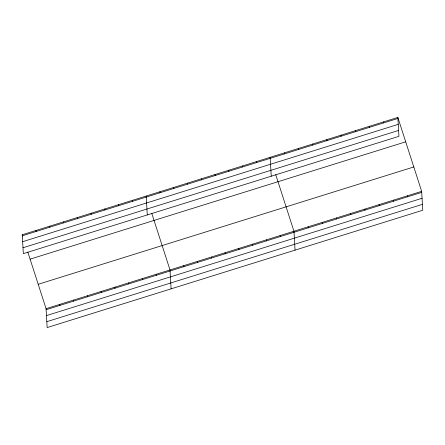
<?xml version="1.0" encoding="UTF-8"?>
<svg xmlns="http://www.w3.org/2000/svg" width="445" height="445" viewBox="0 0 445 445"><rect width="100%" height="100%" fill="white"/><g stroke="black" fill="none" stroke-linecap="round" stroke-linejoin="round"><path stroke-width="0.67" d="M397.847 117.43L398.937 136.32L23.34 253.65L22.25 234.76L397.847 117.43L421.66 191.35L422.75 210.24L47.153 327.57L46.063 308.68L27.835 252.093M22.311 235.783L397.908 118.453M22.651 241.68L398.247 124.35M23.001 247.754L398.598 130.424M30.11 259.151L405.707 141.822M38.203 284.288L413.8 166.958M46.063 308.68L421.66 191.35M46.124 309.709L421.721 192.379M46.464 315.6L422.06 198.275M46.814 321.674L422.411 204.35M270.554 158.604L270.143 157.319L271.233 176.209M275.728 174.651L293.956 231.244L295.046 250.135M146.611 197.324L146.199 196.039L147.284 214.929M151.778 213.372L170.012 269.965L171.103 288.855M22.25 234.76L22.662 236.039M407.47 195.783L407.531 196.812M393.28 200.217L393.341 201.24M383.657 121.863L383.718 122.887M379.096 204.65L379.151 205.673M369.467 126.291L369.528 127.32M364.906 209.083L364.961 210.107M355.277 130.724L355.338 131.753M350.716 213.517L350.771 214.54M341.087 135.158L341.148 136.181M336.526 217.95L336.587 218.973M326.903 139.591L326.958 140.614M322.336 222.378L322.397 223.407M312.713 144.024L312.768 145.048M308.146 226.811L308.207 227.834M298.523 148.458L298.578 149.481M284.333 152.885L284.394 153.914M280.189 235.544L280.244 236.573M266.416 239.849L266.472 240.873M256.37 161.624L256.431 162.648M252.643 244.149L252.704 245.178M242.597 165.924L242.659 166.947M238.87 248.455L238.932 249.478M228.83 170.229L228.886 171.253M225.098 252.754L225.159 253.778M215.057 174.529L215.113 175.553M211.325 257.054L211.386 258.083M201.285 178.829L201.346 179.858M197.558 261.36L197.613 262.383M187.512 183.134L187.573 184.158M183.785 265.659L183.841 266.689M173.739 187.434L173.8 188.458M159.966 191.739L160.028 192.763M156.239 274.265L156.301 275.288M142.467 278.564L142.528 279.594M132.426 200.339L132.482 201.368M128.694 282.87L128.755 283.893M118.654 204.644L118.715 205.668M114.921 287.17L114.982 288.199M104.881 208.944L104.942 209.968M101.154 291.475L101.21 292.499M91.108 213.25L91.169 214.273M87.381 295.775L87.437 296.798M77.335 217.549L77.397 218.573M73.609 300.075L73.67 301.104M63.568 221.849L63.624 222.878M59.836 304.38L59.897 305.404M49.795 226.155L49.851 227.178M36.023 230.454L36.078 231.478"/></g></svg>
